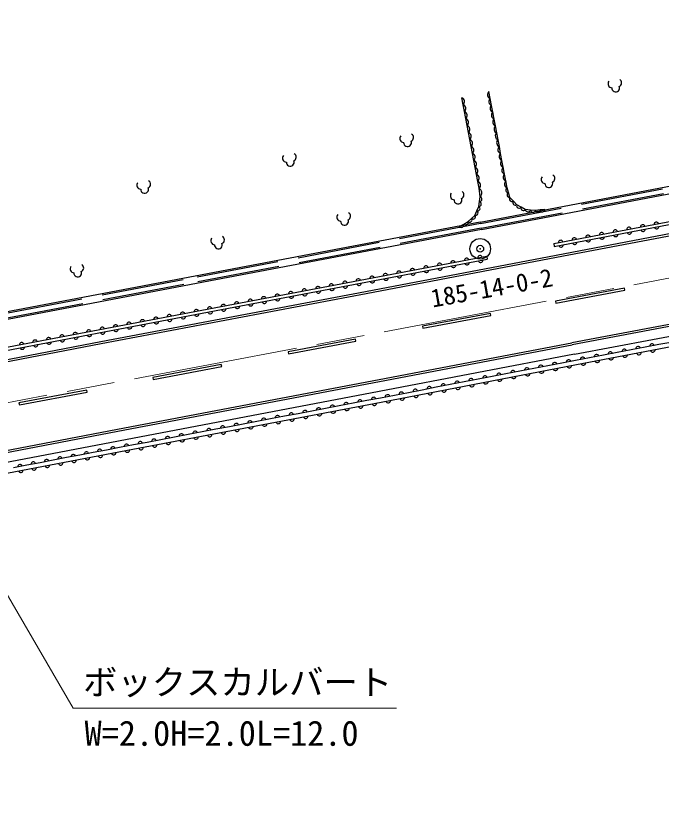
# Model space of a CAD drawing. Units: millimetres, scale not verified. Extents: x 40000 to 680000, y 20000 to 380000.
# Drawn here: x 396731 to 443742, y 237909 to 294925 of the extents above; entities that cross this region are included whole.
import ezdxf
from ezdxf.enums import TextEntityAlignment as Align

# ---------------------------------------------------------------- set-up
doc = ezdxf.new("R2010")
doc.units = ezdxf.units.MM
doc.header["$LTSCALE"] = 1000
doc.header["$PDMODE"] = 32
doc.header["$PDSIZE"] = 500
doc.linetypes.add('CHAIN', pattern=[18.5, 12, -1.5, 3.5, -1.5])
doc.linetypes.add('DASHED', pattern=[7.5, 6, -1.5])
for name, color, linetype, lineweight in [('M-BGD', 7, 'Continuous', 25), ('M-BGD-EXST', 7, 'Continuous', 25), ('M-BMK', 2, 'CHAIN', 13), ('M-BMK-SRVR', 3, 'Continuous', 25), ('M-STR-HTXT', 7, 'Continuous', 13), ('M-STR-STRC', 7, 'Continuous', 25)]:
    doc.layers.add(name, color=color, linetype=linetype, lineweight=lineweight)
doc.styles.add('ＭＳ ゴシック', font='')
doc.styles.get('ＭＳ ゴシック').set_extended_font_data('MS Gothic')

msp = doc.modelspace()

# ---------------------------------------------------------------- linework, layer by layer
at = {"layer": 'M-BGD'}
for p, q in [((431283, 288889), (431188, 289390)), ((429305, 288440), (429208, 288948)), ((431378, 288389), (431283, 288889)), ((429403, 287933), (429305, 288440)), ((429500, 287425), (429403, 287933)), ((431473, 287888), (431378, 288389)), ((429598, 286917), (429500, 287425)), ((431568, 287388), (431473, 287888)), ((431663, 286887), (431568, 287388)), ((429695, 286409), (429598, 286917)), ((431758, 286387), (431663, 286887)), ((429793, 285902), (429695, 286409)), ((431852, 285886), (431758, 286387)), ((429890, 285394), (429793, 285902)), ((431947, 285385), (431852, 285886)), ((429988, 284886), (429890, 285394)), ((432042, 284885), (431947, 285385)), ((430085, 284378), (429988, 284886)), ((432137, 284384), (432042, 284885)), ((430183, 283871), (430085, 284378)), ((432232, 283884), (432137, 284384)), ((430280, 283363), (430183, 283871)), ((432327, 283383), (432232, 283884)), ((432422, 282883), (432327, 283383)), ((430378, 282855), (430280, 283363)), ((430475, 282347), (430378, 282855)), ((432517, 282382), (432422, 282883)), ((430560, 281738), (430475, 282347)), ((432616, 282033), (432517, 282382)), ((430510, 281380), (430560, 281738)), ((432714, 281684), (432616, 282033)), ((432966, 281411), (432714, 281684)), ((430461, 281022), (430510, 281380)), ((433218, 281139), (432966, 281411)), ((433528, 280968), (433218, 281139)), ((430172, 280379), (430316, 280700)), ((430316, 280700), (430461, 281022)), ((433839, 280797), (433528, 280968)), ((434209, 280766), (433839, 280797)), ((434580, 280736), (434209, 280766)), ((434925, 280769), (434580, 280736)), ((435270, 280801), (434925, 280769)), ((429682, 279920), (429927, 280149)), ((429927, 280149), (430172, 280379)), ((429024, 279570), (429353, 279745)), ((429353, 279745), (429682, 279920)), ((435912, 278316), (435950, 278120)), ((409420, 273082), (431072, 277194)), ((431035, 277390), (431072, 277194)), ((383039, 268080), (409420, 273082)), ((437559, 269513), (451714, 272200)), ((443569, 270959), (442558, 270767)), ((444581, 271151), (443569, 270959)), ((440536, 270383), (439525, 270191)), ((441547, 270575), (440536, 270383)), ((442558, 270767), (441547, 270575)), ((437503, 269808), (436488, 269612)), ((438514, 269999), (437503, 269808)), ((439525, 270191), (438514, 269999)), ((434458, 269221), (433443, 269025)), ((435473, 269416), (434458, 269221)), ((436488, 269612), (435473, 269416)), ((431413, 268634), (430398, 268438)), ((432428, 268829), (431413, 268634)), ((433443, 269025), (432428, 268829)), ((428368, 268047), (427353, 267851)), ((429383, 268242), (428368, 268047)), ((430398, 268438), (429383, 268242)), ((425323, 267460), (424308, 267264)), ((426338, 267655), (425323, 267460)), ((427353, 267851), (426338, 267655)), ((422294, 266879), (421294, 266689)), ((423293, 267069), (422294, 266879)), ((424308, 267264), (423293, 267069)), ((419295, 266310), (418295, 266120)), ((420294, 266499), (419295, 266310)), ((421294, 266689), (420294, 266499)), ((416296, 265740), (415297, 265551)), ((417296, 265930), (416296, 265740)), ((418295, 266120), (417296, 265930)), ((413298, 265171), (412298, 264981)), ((414297, 265361), (413298, 265171)), ((415297, 265551), (414297, 265361)), ((410299, 264602), (409299, 264412)), ((411298, 264792), (410299, 264602)), ((412298, 264981), (411298, 264792)), ((407300, 264033), (406301, 263843)), ((408300, 264222), (407300, 264033)), ((409299, 264412), (408300, 264222)), ((404302, 263463), (403335, 263279)), ((405301, 263653), (404302, 263463)), ((406301, 263843), (405301, 263653)), ((401402, 262911), (400436, 262727)), ((402369, 263095), (401402, 262911)), ((403335, 263279), (402369, 263095)), ((398503, 262358), (397536, 262174)), ((399469, 262542), (398503, 262358)), ((400436, 262727), (399469, 262542)), ((397536, 262174), (396570, 261990))]:
    msp.add_line(p, q, dxfattribs=at)
for points in [[(430546, 279892), (454136, 284368), (476253, 288566), (494446, 292026), (509841, 294925)], [(430649, 279352), (454239, 283828), (476356, 288026), (494548, 291486), (509942, 294384)], [(435912, 278316), (454817, 281921), (476778, 286079), (494859, 289504), (510536, 292470)], [(435950, 278120), (454855, 281724), (476815, 285882), (494896, 289307), (510573, 292274)], [(430546, 279892), (408899, 275773), (390610, 272312), (389251, 273122)], [(430649, 279352), (409001, 275233), (390507, 271733), (389468, 272353)], [(431035, 277390), (409383, 273279), (383002, 268277)], [(437415, 270257), (451620, 272945), (456405, 273710)], [(437415, 270257), (423195, 267554), (404227, 263939), (381029, 259504), (362044, 255902), (343055, 252299), (324073, 248655), (305083, 244985)], [(247145, 237909), (251998, 238027), (256880, 238218), (261745, 238503), (266605, 238868), (271483, 239267), (276358, 239787), (281204, 240349), (286038, 240996), (290852, 241683), (295692, 242471), (305241, 244298), (324231, 247885), (343222, 251513), (362196, 255126), (381163, 258749), (404358, 263169), (423350, 266774), (437559, 269513)]]:
    msp.add_lwpolyline(points, dxfattribs=at)
at = {"layer": 'M-BGD', "linetype": 'DASHED'}
for points in [[(430565, 279794), (454155, 284270), (476272, 288468), (494465, 291928), (509970, 294847)], [(430630, 279450), (454220, 283926), (476337, 288124), (494530, 291584), (509922, 294482)], [(430565, 279794), (408917, 275675), (390591, 272207), (389275, 272991)], [(430630, 279450), (408983, 275331), (390526, 271838), (389357, 272535)]]:
    msp.add_lwpolyline(points, dxfattribs=at)
at = {"layer": 'M-BGD'}
for centre, radius, start, end in [((431374, 289166), 291, 129.7639, 251.7256), ((429112, 288666), 298, 310.6225, 71.1178), ((431469, 288665), 291, 129.7639, 251.7256), ((429209, 288159), 298, 310.6225, 71.1178), ((429307, 287651), 298, 310.6225, 71.1178), ((431564, 288165), 291, 129.7625, 251.7259), ((429404, 287143), 298, 310.6225, 71.1178), ((431659, 287664), 291, 129.7639, 251.7256), ((431754, 287164), 291, 129.7625, 251.7259), ((429502, 286635), 298, 310.6225, 71.1178), ((431849, 286663), 291, 129.7639, 251.7256), ((429599, 286128), 298, 310.6225, 71.1178), ((431944, 286163), 291, 129.7621, 251.7263), ((429697, 285620), 298, 310.6221, 71.1183), ((432039, 285662), 291, 129.7639, 251.7256), ((429794, 285112), 298, 310.6225, 71.1178), ((432134, 285161), 291, 129.7625, 251.7259), ((429892, 284604), 298, 310.6223, 71.1192), ((432229, 284661), 291, 129.7639, 251.7256), ((429989, 284097), 298, 310.6225, 71.1178), ((432324, 284160), 291, 129.7625, 251.7259), ((430087, 283589), 298, 310.6225, 71.1178), ((432419, 283660), 291, 129.7639, 251.7256), ((432514, 283159), 291, 129.7625, 251.7259), ((430184, 283081), 298, 310.6225, 71.1178), ((430282, 282573), 298, 310.6225, 71.1178), ((432609, 282659), 291, 129.7639, 251.7256), ((430280, 282010), 390, 315.8424, 59.8961), ((432600, 282217), 185, 116.5302, 274.9009), ((430501, 281564), 184, 272.7824, 71.4796), ((432698, 281868), 185, 116.5328, 274.8998), ((432869, 281574), 190, 144.8791, 300.7032), ((430452, 281206), 184, 272.7843, 71.4792), ((433121, 281302), 190, 144.8786, 300.7058), ((433388, 281079), 180, 160.6257, 321.6009), ((430218, 280551), 178, 255.026, 56.678), ((430363, 280873), 178, 255.0266, 56.6761), ((433698, 280908), 180, 160.6252, 321.6004), ((434027, 280822), 190, 187.5316, 343.1051), ((434398, 280791), 190, 187.5313, 343.1069), ((434750, 280777), 175, 193.6322, 357.1728), ((435095, 280810), 175, 193.6328, 357.1739), ((429792, 280048), 169, 229.5753, 36.6619), ((430037, 280278), 169, 229.5773, 36.6613), ((429170, 279693), 191, 220.2778, 15.6983), ((429499, 279868), 191, 220.277, 15.6996), ((441388, 279340), 170, 17.5548, 184.0355), ((442384, 279530), 170, 17.5521, 184.0382), ((442413, 279373), 170, 197.5514, 4.0373), ((443379, 279719), 170, 17.5522, 184.0364), ((443408, 279562), 170, 197.5514, 4.0373), ((438403, 278771), 170, 17.5522, 184.0364), ((439398, 278961), 170, 17.5521, 184.0382), ((439428, 278803), 170, 197.554, 4.0363), ((440393, 279150), 170, 17.5522, 184.0364), ((440423, 278993), 170, 197.5514, 4.0373), ((441418, 279183), 170, 197.5513, 4.0391), ((436413, 278391), 170, 17.5529, 184.0374), ((436443, 278234), 170, 197.554, 4.0363), ((437408, 278581), 170, 17.5522, 184.0364), ((437438, 278424), 170, 197.5522, 4.0364), ((438433, 278614), 170, 197.5521, 4.0382), ((429562, 277092), 168, 16.8779, 184.6256), ((430546, 277279), 168, 16.8779, 184.6256), ((430577, 277118), 168, 196.8788, 4.6229), ((426609, 276532), 168, 16.8787, 184.6247), ((427594, 276719), 168, 16.8787, 184.6247), ((427624, 276557), 168, 196.8788, 4.6229), ((428578, 276906), 168, 16.8779, 184.6256), ((428608, 276744), 168, 196.8787, 4.6247), ((429593, 276931), 168, 196.8787, 4.6247), ((423657, 275971), 168, 16.8787, 184.6247), ((424641, 276158), 168, 16.8788, 184.6229), ((424672, 275997), 168, 196.8779, 4.6256), ((425625, 276345), 168, 16.8787, 184.6247), ((425656, 276184), 168, 196.8787, 4.6247), ((426640, 276371), 168, 196.8787, 4.6247), ((419720, 275224), 168, 16.8787, 184.6247), ((420704, 275411), 168, 16.8779, 184.6256), ((421688, 275597), 168, 16.878, 184.6238), ((421719, 275436), 168, 196.8779, 4.6256), ((422673, 275784), 168, 16.8787, 184.6247), ((422703, 275623), 168, 196.8787, 4.6247), ((423687, 275810), 168, 196.8787, 4.6247), ((416767, 274663), 168, 16.8787, 184.6247), ((417752, 274850), 168, 16.8787, 184.6247), ((418736, 275037), 168, 16.8788, 184.6229), ((418766, 274875), 168, 196.8779, 4.6256), ((419751, 275062), 168, 196.8787, 4.6247), ((420735, 275249), 168, 196.8787, 4.6247), ((413815, 274102), 168, 16.8787, 184.6248), ((414799, 274289), 168, 16.8787, 184.6247), ((415783, 274476), 168, 16.8788, 184.6229), ((415814, 274315), 168, 196.8787, 4.6247), ((416798, 274502), 168, 196.8788, 4.6229), ((417782, 274689), 168, 196.8787, 4.6247), ((410862, 273542), 168, 16.8787, 184.6247), ((411846, 273729), 168, 16.8779, 184.6256), ((412831, 273915), 168, 16.878, 184.6238), ((412861, 273754), 168, 196.8787, 4.6247), ((413845, 273941), 168, 196.8788, 4.6229), ((414830, 274128), 168, 196.8787, 4.6247), ((407920, 272985), 167, 16.4467, 185.0252), ((408897, 273170), 167, 16.4477, 185.026), ((409878, 273355), 168, 16.8788, 184.6229), ((409909, 273194), 168, 196.8787, 4.6247), ((410893, 273380), 168, 196.878, 4.6238), ((411877, 273567), 168, 196.8787, 4.6247), ((404989, 272429), 167, 16.4467, 185.0252), ((405966, 272614), 167, 16.4459, 185.0261), ((406943, 272800), 167, 16.4467, 185.0252), ((406974, 272636), 167, 196.4459, 5.0261), ((407951, 272821), 167, 196.4459, 5.0261), ((408928, 273006), 167, 196.4467, 5.0252), ((402058, 271873), 167, 16.4466, 185.027), ((403035, 272059), 167, 16.4467, 185.0252), ((404012, 272244), 167, 16.4459, 185.0261), ((404043, 272080), 167, 196.4466, 5.027), ((405020, 272265), 167, 196.4467, 5.0252), ((405997, 272450), 167, 196.4485, 5.0251), ((399126, 271317), 167, 16.4459, 185.0261), ((400103, 271503), 167, 16.4485, 185.0251), ((401081, 271688), 167, 16.4459, 185.0261), ((401112, 271524), 167, 196.4467, 5.0252), ((402089, 271709), 167, 196.4459, 5.0261), ((403066, 271895), 167, 196.4459, 5.0261), ((397172, 270947), 167, 16.4467, 185.0252), ((398149, 271132), 167, 16.4467, 185.0252), ((398180, 270968), 167, 196.4459, 5.0261), ((399157, 271154), 167, 196.4467, 5.0252), ((400135, 271339), 167, 196.4467, 5.0252), ((443068, 270840), 173, 18.4091, 183.0866), ((397203, 270783), 167, 196.4477, 5.026), ((440035, 270265), 173, 18.4091, 183.0866), ((441046, 270457), 173, 18.411, 183.0847), ((442057, 270649), 173, 18.4101, 183.0873), ((442105, 270399), 173, 198.4093, 3.0863), ((443116, 270591), 173, 198.4093, 3.0863), ((437000, 269686), 174, 18.8181, 183.0027), ((438013, 269881), 173, 18.411, 183.0847), ((439024, 270073), 173, 18.4109, 183.0865), ((439071, 269823), 173, 198.4092, 3.0881), ((440082, 270015), 173, 198.4093, 3.0863), ((441094, 270207), 173, 198.4067, 3.0891), ((433955, 269099), 174, 18.8181, 183.0027), ((434970, 269295), 174, 18.819, 183.0034), ((435985, 269491), 174, 18.8172, 183.0036), ((436032, 269243), 174, 198.8172, 3.0036), ((437047, 269439), 174, 198.82, 3.0008), ((438060, 269631), 173, 198.4067, 3.0891), ((430910, 268512), 174, 18.8181, 183.0027), ((431925, 268708), 174, 18.8172, 183.0036), ((432940, 268904), 174, 18.818, 183.0027), ((432987, 268656), 174, 198.8172, 3.0036), ((434002, 268852), 174, 198.82, 3.0008), ((435017, 269047), 174, 198.8172, 3.0036), ((427865, 267925), 174, 18.8172, 183.0036), ((428880, 268121), 174, 18.8172, 183.0036), ((429895, 268317), 174, 18.818, 183.0027), ((429942, 268069), 174, 198.8172, 3.0036), ((430957, 268265), 174, 198.8181, 3.0027), ((431972, 268460), 174, 198.8172, 3.0036), ((424820, 267338), 174, 18.8172, 183.0036), ((425835, 267534), 174, 18.8172, 183.0036), ((426850, 267730), 174, 18.82, 183.0008), ((426897, 267482), 174, 198.8181, 3.0027), ((427912, 267678), 174, 198.818, 3.0027), ((428927, 267873), 174, 198.8172, 3.0036), ((421798, 266763), 171, 17.7573, 183.7405), ((422797, 266953), 171, 17.7573, 183.7405), ((423805, 267143), 174, 18.82, 183.0008), ((423852, 266895), 174, 198.8181, 3.0027), ((424867, 267091), 174, 198.8172, 3.0036), ((425882, 267286), 174, 198.819, 3.0034), ((418799, 266194), 171, 17.7563, 183.7398), ((419799, 266384), 171, 17.7581, 183.7397), ((420798, 266574), 171, 17.7581, 183.7397), ((420847, 266320), 171, 197.757, 3.7407), ((421846, 266510), 171, 197.7589, 3.7388), ((422846, 266699), 171, 197.7589, 3.7388), ((415800, 265625), 171, 17.7555, 183.7406), ((416800, 265815), 171, 17.7555, 183.7406), ((417799, 266004), 171, 17.7555, 183.7406), ((417848, 265751), 171, 197.7563, 3.7398), ((418848, 265940), 171, 197.7562, 3.7416), ((419847, 266130), 171, 197.757, 3.7407), ((412802, 265056), 171, 17.7562, 183.7416), ((413801, 265245), 171, 17.7562, 183.7416), ((414801, 265435), 171, 17.7563, 183.7398), ((414849, 265181), 171, 197.7589, 3.7388), ((415849, 265371), 171, 197.7589, 3.7388), ((416848, 265561), 171, 197.7571, 3.7389), ((409803, 264486), 171, 17.7581, 183.7397), ((410803, 264676), 171, 17.7554, 183.7424), ((411802, 264866), 171, 17.7554, 183.7424), ((411851, 264612), 171, 197.7562, 3.7416), ((412850, 264802), 171, 197.7581, 3.7397), ((413850, 264992), 171, 197.7589, 3.7388), ((406804, 263917), 171, 17.7581, 183.7397), ((407804, 264107), 171, 17.7581, 183.7397), ((408803, 264297), 171, 17.7581, 183.7397), ((408852, 264043), 171, 197.7571, 3.7389), ((409851, 264233), 171, 197.757, 3.7407), ((410851, 264422), 171, 197.757, 3.7407), ((403821, 263357), 165, 15.887, 185.6919), ((404805, 263538), 171, 17.7573, 183.7405), ((405805, 263727), 171, 17.7573, 183.7405), ((405853, 263474), 171, 197.7589, 3.7388), ((406853, 263663), 171, 197.7563, 3.7398), ((407852, 263853), 171, 197.7571, 3.7389), ((400922, 262804), 165, 15.887, 185.6919), ((401888, 262989), 165, 15.887, 185.6919), ((402855, 263173), 165, 15.887, 185.6919), ((402905, 262907), 165, 195.8851, 5.692), ((403872, 263091), 165, 195.8843, 5.6929), ((404853, 263284), 171, 197.7589, 3.7388), ((398022, 262252), 165, 15.887, 185.6919), ((398989, 262436), 165, 15.887, 185.6919), ((399955, 262620), 165, 15.887, 185.6919), ((400006, 262354), 165, 195.8843, 5.6929), ((400972, 262538), 165, 195.8851, 5.692), ((401939, 262723), 165, 195.8843, 5.6929), ((397056, 262068), 165, 15.8851, 185.692), ((397106, 261802), 165, 195.8851, 5.692), ((398073, 261986), 165, 195.8843, 5.6929), ((399039, 262170), 165, 195.8851, 5.692)]:
    msp.add_arc(centre, radius, start, end, dxfattribs=at)
at = {"layer": 'M-BGD-EXST'}
for centre, radius, start, end in [((440564, 290035), 288, 292.6004, 59.4716), ((440146, 289960), 288, 140.6729, 267.5441), ((440416, 289655), 283, 176.3867, 23.7578), ((425411, 286051), 288, 292.6008, 59.4713), ((424993, 285977), 288, 140.6732, 267.5437), ((425263, 285671), 283, 176.3867, 23.7578), ((416451, 284546), 288, 140.6729, 267.5441), ((416869, 284620), 288, 292.6004, 59.4716), ((416721, 284240), 283, 176.3867, 23.7578), ((406267, 282650), 288, 292.6023, 59.4697), ((435279, 282991), 288, 140.6732, 267.5437), ((435697, 283065), 288, 292.6008, 59.4713), ((405848, 282576), 288, 140.6732, 267.5437), ((406118, 282270), 283, 176.3867, 23.7578), ((435549, 282685), 283, 176.3867, 23.7578), ((428667, 281800), 288, 140.6732, 267.5437), ((429085, 281874), 288, 292.6008, 59.4713), ((428937, 281494), 283, 176.3867, 23.7578), ((420824, 280321), 288, 292.6023, 59.4697), ((420405, 280246), 288, 140.6732, 267.5437), ((420675, 279941), 283, 176.3867, 23.7578), ((411642, 278604), 288, 292.6004, 59.4716), ((411224, 278529), 288, 140.6729, 267.5441), ((411494, 278224), 283, 176.3867, 23.7578), ((400981, 276480), 288, 140.6748, 267.5422), ((401399, 276554), 288, 292.6008, 59.4713), ((401251, 276174), 283, 176.3867, 23.7578)]:
    msp.add_arc(centre, radius, start, end, dxfattribs=at)
at = {"layer": 'M-BMK'}
msp.add_line((453541, 277542), (356778, 259316), dxfattribs=at)
at = {"layer": 'M-BMK-SRVR'}
msp.add_circle((430553, 277944), 750, dxfattribs=at)
msp.add_point((430553, 277944), dxfattribs=at)
at = {"layer": 'M-STR-HTXT'}
msp.add_lwpolyline([(389920, 263369), (400916, 244478), (424448, 244478)], dxfattribs=at)
at = {"layer": 'M-STR-STRC'}
for p, q in [((454981, 281058), (436077, 277458)), ((455009, 280910), (436105, 277311)), ((436062, 273984), (441082, 274932)), ((451325, 273759), (437231, 271083)), ((431295, 273232), (426342, 272298)), ((451353, 273611), (437259, 270936)), ((421481, 271368), (416562, 270425)), ((423189, 268412), (437231, 271083)), ((423217, 268265), (437259, 270936)), ((411702, 269518), (406712, 268571)), ((401913, 267654), (396973, 266728))]:
    msp.add_line(p, q, dxfattribs=at)
for points in [[(436105, 277311), (422241, 274666), (402968, 271011), (380129, 266618), (360778, 262931), (341782, 259319), (322734, 255661), (303777, 252027), (298412, 251043), (294166, 250317), (289632, 249587), (284605, 248858), (279862, 248243), (275505, 247722), (274544, 247633), (273923, 247658), (273145, 247941), (272137, 248639), (271179, 249485), (270317, 250330)], [(436077, 277458), (422213, 274813), (402940, 271159), (380100, 266765), (360750, 263078), (341753, 259466), (322705, 255808), (303750, 252175), (298386, 251191), (294142, 250465), (289609, 249735), (284584, 249006), (279843, 248392), (275489, 247871), (274540, 247783), (273952, 247806), (273214, 248075), (272230, 248757), (271282, 249595), (270426, 250434)], [(441082, 274932), (441054, 275080), (436034, 274131), (436062, 273984)], [(426342, 272298), (426370, 272151), (431323, 273084), (431295, 273232)], [(416562, 270425), (416591, 270278), (421510, 271220), (421481, 271368)], [(406712, 268571), (406740, 268424), (411730, 269371), (411702, 269518)], [(304925, 245806), (323879, 249433), (342987, 253103), (361894, 256707), (380961, 260363), (404141, 264800), (423189, 268412)], [(304953, 245658), (323907, 249285), (343015, 252956), (361922, 256560), (380989, 260216), (404169, 264653), (423217, 268265)], [(396973, 266728), (397001, 266580), (401941, 267507), (401913, 267654)]]:
    msp.add_lwpolyline(points, dxfattribs=at)

# ---------------------------------------------------------------- texts
at = {"layer": 'M-BMK-SRVR', "style": 'ＭＳ ゴシック'}
msp.add_text('185-14-0-2', height=1320, rotation=10.072, dxfattribs=at).set_placement((431574, 274057), align=Align.BOTTOM_CENTER)
at = {"layer": 'M-STR-HTXT', "style": 'ＭＳ ゴシック'}
for s, p in [('ボックスカルバート', (412890, 246368)), ('W=2.0H=2.0L=12.0', (411723, 242654))]:
    msp.add_text(s, height=1833, dxfattribs=at).set_placement(p, align=Align.MIDDLE_CENTER)

doc.saveas('drawing.dxf')
